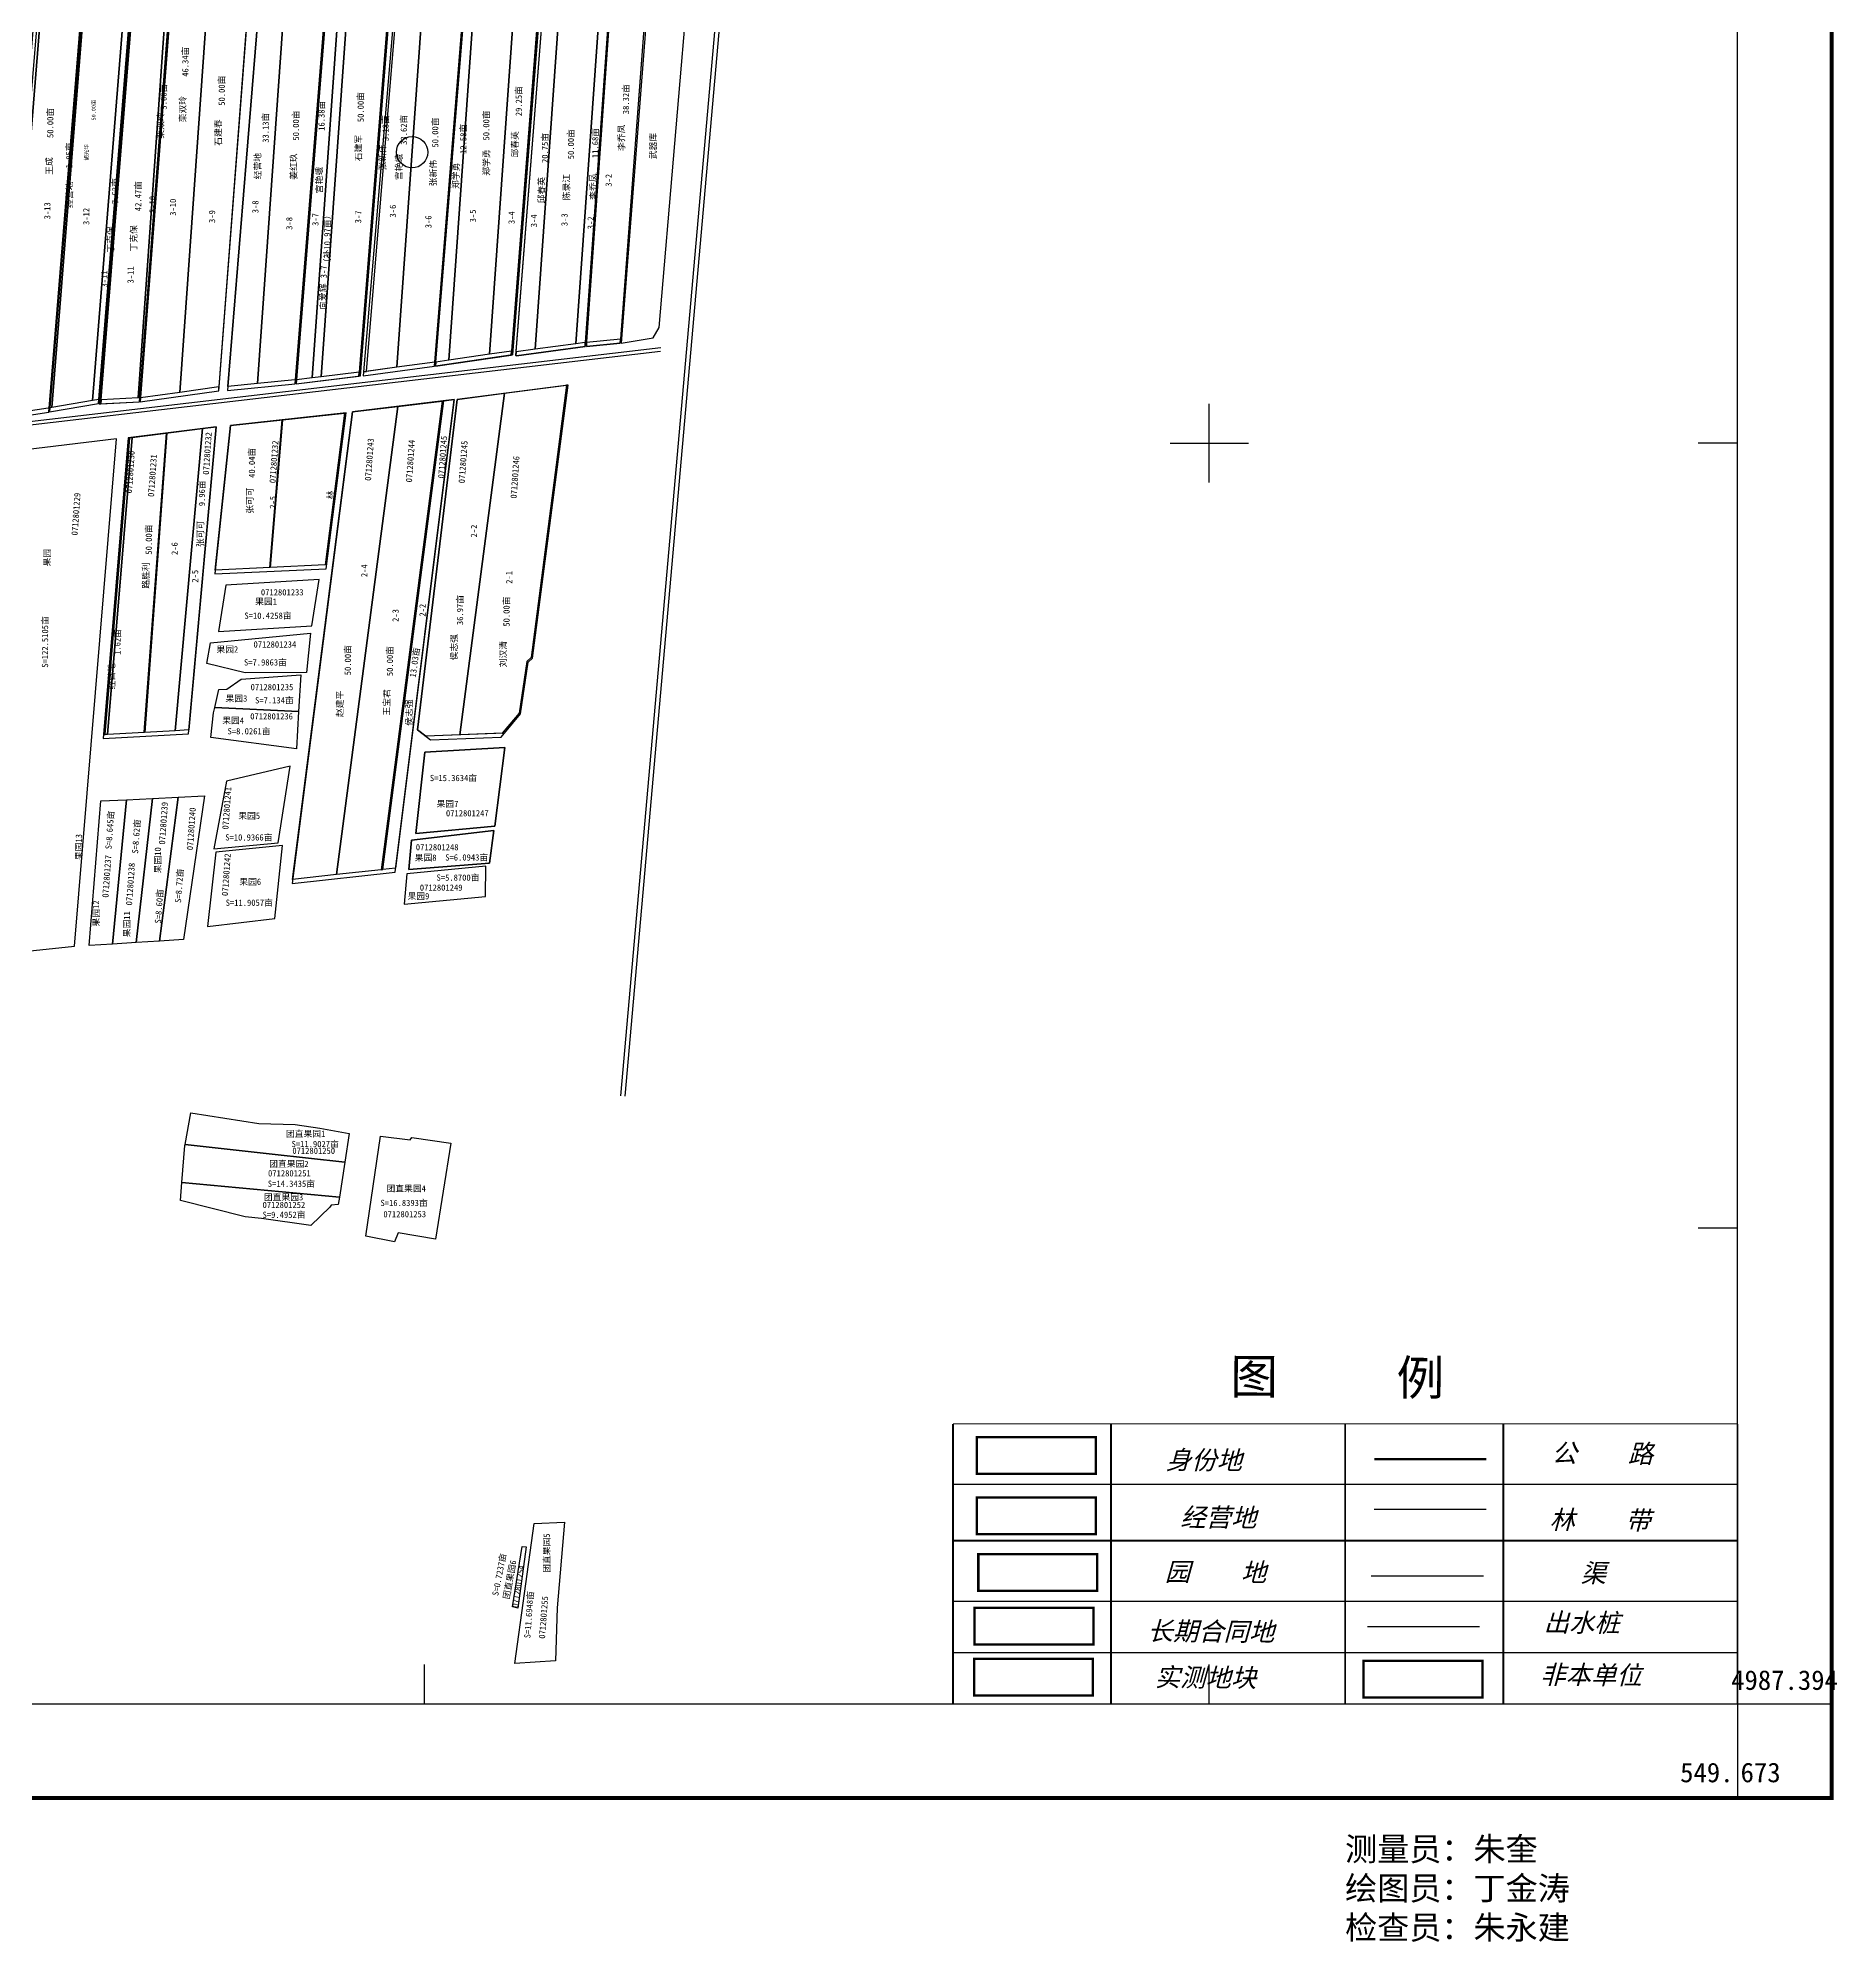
# Model space of a CAD drawing. Extents: x 544465 to 549788, y 4987093 to 4992711.
# Drawn here: x 547496 to 549788, y 4987093 to 4989518 of the extents above; entities that cross this region are included whole.
import ezdxf
from ezdxf.enums import TextEntityAlignment as Align

# ---------------------------------------------------------------- set-up
doc = ezdxf.new("R2010")
doc.units = 0
doc.header["$LTSCALE"] = 10
for name, color, linetype in [('2019年企业分流', 7, 'CONTINUOUS'), ('2020.3.23', 7, 'CONTINUOUS'), ('TK', 7, 'CONTINUOUS'), ('ZDH', 1, 'CONTINUOUS'), ('出水桩地块', 2, 'CONTINUOUS'), ('园地', 2, 'CONTINUOUS'), ('图例', 7, 'CONTINUOUS'), ('地号', 7, 'CONTINUOUS'), ('地物扣减', 7, 'CONTINUOUS'), ('地籍号', 2, 'CONTINUOUS'), ('权利人', 1, 'CONTINUOUS'), ('测地框', 7, 'CONTINUOUS'), ('测地框面积', 7, 'CONTINUOUS'), ('经营地地块', 7, 'CONTINUOUS'), ('经营地面积', 7, 'CONTINUOUS'), ('职工姓名', 7, 'CONTINUOUS'), ('路、林、渠', 7, 'CONTINUOUS'), ('身份地地块', 7, 'CONTINUOUS'), ('身份地面积', 7, 'CONTINUOUS'), ('面积', 7, 'CONTINUOUS')]:
    doc.layers.add(name, color=color, linetype=linetype)
doc.styles.add('STYLE1', font='simhei.ttf', dxfattribs={"width": 0.8, "oblique": 15, "height": 2.5})
doc.styles.add('宋体', font='')
doc.styles.get('宋体').set_extended_font_data('SimSun')

# ---------------------------------------------------------------- blocks, each defined once
blk = doc.blocks.new('图例')
at = {"layer": '图例', "color": 7}
for p, q in [((542594.4, 4984436.4), (543594.1, 4984436.4)), ((542594.4, 4984365.1), (543594.1, 4984365.1)), ((542594.4, 4984287.3), (543594.1, 4984287.3)), ((542594.4, 4984222), (543594.1, 4984222)), ((542594.4, 4984156.7), (543594.1, 4984156.7))]:
    blk.add_line(p, q, dxfattribs=at)
at = {"layer": '图例', "color": 3, "linetype": 'Continuous'}
blk.add_line((543131.2, 4984404.5), (543274.1, 4984404.5), dxfattribs=at)
at = {"layer": '图例', "color": 7}
for points, const_width in [([(542594.4, 4984513.3), (542594.4, 4984156.7)], 2.37), ([(542594.4, 4984513.3), (543594.1, 4984513.3)], 1.48), ([(542795.9, 4984513.3), (542795.9, 4984156.7)], 2.37), ([(543094.2, 4984513.3), (543094.2, 4984156.7)], 2.37), ([(543295.7, 4984513.3), (543295.7, 4984156.7)], 2.37), ([(543594.1, 4984513.3), (543594.1, 4984156.7)], 2.37), ([(542594.4, 4984364.1), (543594.1, 4984364.1)], 1.48)]:
    blk.add_lwpolyline(points, dxfattribs=dict(at, const_width=const_width))
at = {"layer": '图例', "color": 1, "linetype": 'Continuous', "const_width": 3, "flags": 128}
blk.add_lwpolyline([(542625, 4984496.3), (542776.5, 4984496.3), (542776.5, 4984449.5), (542625, 4984449.5)], close=True, dxfattribs=at)
at = {"layer": '图例', "color": 5, "linetype": 'Continuous', "const_width": 3, "flags": 128}
blk.add_lwpolyline([(543131.2, 4984468.4), (543274.1, 4984468.4)], dxfattribs=at)
blk.add_lwpolyline([(542625, 4984419.4), (542776.5, 4984419.4), (542776.5, 4984372.6), (542625, 4984372.6)], close=True, dxfattribs=at)
at = {"layer": '图例', "color": 2, "linetype": 'Continuous', "const_width": 3, "flags": 128}
blk.add_lwpolyline([(542626.8, 4984347.3), (542778.3, 4984347.3), (542778.3, 4984300.5), (542626.8, 4984300.5)], close=True, dxfattribs=at)
at = {"layer": '图例', "color": 4, "linetype": 'Continuous', "flags": 128}
blk.add_lwpolyline([(543127.5, 4984319.9), (543270.3, 4984319.9)], dxfattribs=at)
at = {"layer": '图例', "color": 6, "linetype": 'Continuous', "const_width": 3, "flags": 128}
blk.add_lwpolyline([(542622.1, 4984279.1), (542773.6, 4984279.1), (542773.6, 4984232.3), (542622.1, 4984232.3)], close=True, dxfattribs=at)
at = {"layer": '图例', "color": 2, "linetype": 'Continuous', "flags": 128}
blk.add_lwpolyline([(543122.5, 4984255.2), (543265.3, 4984255.2)], dxfattribs=at)
at = {"layer": '图例', "color": 7, "linetype": 'Continuous', "const_width": 3, "flags": 128}
blk.add_lwpolyline([(542621.3, 4984214), (542772.9, 4984214), (542772.9, 4984167.1), (542621.3, 4984167.1)], close=True, dxfattribs=at)
at = {"layer": '图例', "color": 4, "linetype": 'Continuous', "const_width": 3, "flags": 128}
blk.add_lwpolyline([(543117.6, 4984211.4), (543269.2, 4984211.4), (543269.2, 4984164.6), (543117.6, 4984164.6)], close=True, dxfattribs=at)
at = {"layer": '图例', "color": 7, "style": 'STYLE1'}
blk.add_text('图     例', height=44.45, rotation=359.5492, dxfattribs=at).set_placement((542947.8, 4984551.8))
at = {"layer": '图例', "color": 7, "style": 'STYLE1', "oblique": 15}
for s, p in [(' 公\u3000\u3000路', (543341.2, 4984464.6)), ('实测地块', (542851.6, 4984179))]:
    blk.add_text(s, height=23.71, rotation=359.5492, dxfattribs=at).set_placement(p)
at = {"layer": '图例', "color": 1, "style": 'STYLE1', "oblique": 15}
blk.add_text('身份地', height=23.71, rotation=359.5492, dxfattribs=at).set_placement((542865.8, 4984455.8))
at = {"layer": '图例', "color": 5, "style": 'STYLE1', "oblique": 15}
blk.add_text('经营地', height=23.71, rotation=359.5492, dxfattribs=at).set_placement((542884.1, 4984382.7))
at = {"layer": '图例', "color": 3, "style": 'STYLE1', "oblique": 15}
blk.add_text('  林    带', height=23.71, rotation=359.5492, dxfattribs=at).set_placement((543322.3, 4984379.7))
at = {"layer": '图例', "color": 2, "style": 'STYLE1', "oblique": 15}
for s, p in [('园    地', (542864.5, 4984313.2)), ('出水桩', (543347.2, 4984248.6))]:
    blk.add_text(s, height=23.71, rotation=359.5492, dxfattribs=at).set_placement(p)
at = {"layer": '图例', "color": 4, "style": 'STYLE1', "oblique": 15}
for s, p in [('   渠', (543346, 4984311.9)), ('非本单位', (543342.8, 4984182.2))]:
    blk.add_text(s, height=23.71, rotation=359.5492, dxfattribs=at).set_placement(p)
at = {"layer": '图例', "color": 6, "style": 'STYLE1', "oblique": 15}
blk.add_text('长期合同地', height=23.71, rotation=359.5492, dxfattribs=at).set_placement((542842.3, 4984237.8))

msp = doc.modelspace()

# ---------------------------------------------------------------- linework, layer by layer
at = {"layer": '2019年企业分流', "color": 3, "linetype": 'Continuous'}
msp.add_lwpolyline([(547565, 4989696.2), (547616.9, 4989701.7), (547565.2, 4989056.3), (547513, 4989047.4)], close=True, dxfattribs=at)
at = {"layer": '2020.3.23', "color": 6, "linetype": 'Continuous'}
msp.add_lwpolyline([(547790.6, 4989724.1), (547821.2, 4989728.4), (547775.2, 4989078), (547737.3, 4989074.2)], close=True, dxfattribs=at)
at = {"layer": 'TK', "linetype": 'Continuous'}
for p, q in [((548988.1, 4988952), (548988.1, 4989052)), ((548938.1, 4989002), (549038.1, 4989002)), ((549661.1, 4989002), (549611.1, 4989002)), ((549661.1, 4988002), (549611.1, 4988002)), ((547988.1, 4987396), (547988.1, 4987446)), ((548988.1, 4987396), (548988.1, 4987446)), ((549661.1, 4987396), (549781.1, 4987396)), ((549661.1, 4987396), (549661.1, 4987276))]:
    msp.add_line(p, q, dxfattribs=at)
at = {"layer": 'TK', "linetype": 'Continuous', "const_width": 5, "flags": 128}
msp.add_lwpolyline([(544541.1, 4987276), (549781.1, 4987276), (549781.1, 4992516), (544541.1, 4992516)], close=True, dxfattribs=at)
at = {"layer": 'TK', "linetype": 'Continuous', "flags": 128}
msp.add_lwpolyline([(544661.1, 4987396), (549661.1, 4987396), (549661.1, 4992396), (544661.1, 4992396)], close=True, dxfattribs=at)
at = {"layer": '出水桩地块', "color": 7, "linetype": 'Continuous', "flags": 128}
for points in [[(547959.1, 4989746.3), (547957.1, 4989746), (547904.5, 4989087.6), (547906.5, 4989087.9)], [(548110.4, 4988657.2), (548120.2, 4988723), (548125.7, 4988728.1), (548171.2, 4989076.2), (548169.1, 4989075.9), (548123.9, 4988729.1), (548118.3, 4988724), (548108.5, 4988658.1), (548087.2, 4988632.5), (548089.9, 4988632.6)], [(547612.6, 4989008.9), (547610.6, 4989008.7), (547579.2, 4988630.9), (547581.2, 4988631)]]:
    msp.add_lwpolyline(points, close=True, dxfattribs=at)
at = {"layer": '园地', "color": 2, "linetype": 'Continuous', "flags": 128}
for points in [[(547595.8, 4989007.6), (547465.8, 4988992.1), (547416.8, 4988348), (547542.2, 4988361.1)], [(548090.4, 4988614.5), (547988.5, 4988608.6), (547977.1, 4988504.8), (548077.7, 4988514.1)], [(548076.5, 4988508.6), (547971.6, 4988496.4), (547967.9, 4988458.8), (548070.9, 4988467.1)], [(548066.1, 4988463), (547965.4, 4988453.3), (547962, 4988414.9), (548065.9, 4988424.6)]]:
    msp.add_lwpolyline(points, close=True, dxfattribs=at)
at = {"layer": '地物扣减', "color": 7, "linetype": 'Continuous', "flags": 128}
for points in [[(548151.6, 4989767.9), (548149.6, 4989767.7), (548098.4, 4989114.3), (548100.4, 4989114.6)], [(547628, 4989703), (547626, 4989702.6), (547573.5, 4989052.2), (547575.5, 4989052.4)], [(547509.2, 4989041.8), (547509.6, 4989046.8), (547508.6, 4989046.7), (547458, 4989038.9), (547453.5, 4989038.2), (547507.1, 4989688.7), (547502, 4989688), (547448, 4989032.3)], [(548098.4, 4989114.3), (548098.8, 4989119.4), (548070.9, 4989115.3), (548019.1, 4989107.7), (548002.6, 4989105.2), (548002.1, 4989100.1)], [(548192.7, 4989125.3), (548193, 4989130.3), (548192.5, 4989130.3), (548180.9, 4989128.7), (548129, 4989121.7), (548105, 4989118.5), (548104.6, 4989113.6), (548105.4, 4989113.5)], [(548238, 4989134.7), (548194.6, 4989130.2), (548194.3, 4989125.1), (548237.6, 4989129.6)], [(548000.8, 4989100.3), (548001.2, 4989105.4), (547952.9, 4989098.8), (547910.4, 4989093), (547909.9, 4989087.9)], [(547725.8, 4989068.6), (547726.2, 4989073.7), (547676.2, 4989066.7), (547626.2, 4989059.7), (547625.8, 4989054.6)], [(547823.2, 4989077.7), (547823.6, 4989082.7), (547822.9, 4989082.6), (547775.2, 4989078), (547737.3, 4989074.2), (547736.9, 4989069.2)], [(547904.5, 4989087.6), (547904.9, 4989092.7), (547856.3, 4989086.7), (547845, 4989085.3), (547825, 4989082.8), (547824.6, 4989077.7)], [(547572.7, 4989052.5), (547573.1, 4989057.6), (547573, 4989057.6), (547565.2, 4989056.3), (547513, 4989047.4), (547510.7, 4989047), (547510.3, 4989041.9)], [(547625.2, 4989059.9), (547623, 4989059.8), (547575.9, 4989057.4), (547575.5, 4989052.4), (547624.8, 4989054.9)], [(548012.7, 4989056), (548010.7, 4989055.8), (547932.7, 4988458.7), (547934.8, 4988458.9)], [(547862.7, 4988842.1), (547888.4, 4989040.6), (547886.3, 4989040.4), (547861.3, 4988847), (547721.3, 4988840.5), (547720.8, 4988835.5)], [(547687.3, 4988631.6), (547687.7, 4988636.7), (547670.4, 4988635.7), (547584.1, 4988631.1), (547581.2, 4988631), (547579.2, 4988630.9), (547578.8, 4988625.8)], [(548085.6, 4988627.5), (548089.9, 4988632.6), (547989.6, 4988629), (547995.8, 4988624.2)]]:
    msp.add_lwpolyline(points, close=True, dxfattribs=at)
for points in [[(547806.1, 4989031.7), (547790.6, 4988843.8)], [(547807.1, 4989031.6), (547791.6, 4988843.7)], [(547658.7, 4989014.9), (547630.6, 4988633.7)], [(547659.7, 4989014.8), (547631.6, 4988633.6)]]:
    msp.add_lwpolyline(points, dxfattribs=at)
at = {"layer": '地物扣减', "color": 7, "linetype": 'Continuous'}
msp.add_circle((547972.3, 4989372.8), 20, dxfattribs=at)
at = {"layer": '测地框', "linetype": 'Continuous', "flags": 128}
for points, elevation in [([(548155.7, 4989766.9), (548238.9, 4989779.6), (548192.7, 4989125.3), (548105.4, 4989113.5), (548104.6, 4989113.6)], 281.7), ([(548237.6, 4989129.6), (548194.3, 4989125.1), (548240.6, 4989779.5), (548263.1, 4989780.3), (548253.8, 4989657), (548275.1, 4989632)], 282.2), ([(548053.9, 4989757.8), (547966, 4989748.4), (547909.9, 4989087.9), (548000.8, 4989100.3)], 281.7), ([(548055.7, 4989757.8), (548151.6, 4989767.9), (548100.4, 4989114.6), (548002.1, 4989100.1)], 281.7), ([(547876, 4989736), (547790.6, 4989724.1), (547736.9, 4989069.2), (547823.2, 4989077.7)], 281.8), ([(547959.1, 4989746.3), (547877.4, 4989735.5), (547824.6, 4989077.7), (547906.5, 4989087.9)], 281.7), ([(547624.8, 4989702.6), (547563.4, 4989696), (547510.3, 4989041.9), (547572.7, 4989052.5)], 281.8), ([(547674.4, 4989712.3), (547626, 4989702.6), (547573.5, 4989052.2), (547624.8, 4989054.9)], 281.9), ([(547775.7, 4989722.1), (547676.5, 4989712.6), (547625.8, 4989054.6), (547725.8, 4989068.6)], 281.7), ([(547562.3, 4989696), (547502, 4989688), (547448, 4989032.3), (547509.2, 4989041.8)], 281.6), ([(548327.1, 4989618.9), (548277.5, 4989627.7), (548238.5, 4989129.4), (548279.3, 4989136.1), (548287.3, 4989149.5)], 281.9), ([(548171.2, 4989076.2), (548029.7, 4989057.7), (547979.2, 4988637), (547995.8, 4988624.2), (548085.6, 4988627.5), (548110.4, 4988657.2), (548120.2, 4988723), (548125.7, 4988728.1)], 282.5), ([(548025.7, 4989057.6), (547896.5, 4989042.2), (547819.3, 4988441.2), (547950.6, 4988455.6)], 282.3), ([(547722.7, 4989022.9), (547610.6, 4989008.7), (547578.8, 4988625.8), (547687.3, 4988631.6)], 282.2), ([(547888.4, 4989040.6), (547740.7, 4989024.4), (547720.8, 4988835.5), (547862.7, 4988842.1)], 282.4)]:
    msp.add_lwpolyline(points, close=True, dxfattribs=dict(at, elevation=elevation))
at = {"layer": '测地框', "color": 7, "linetype": 'Continuous', "flags": 128}
for points, elevation in [([(547595.8, 4989007.6), (547465.8, 4988992.1), (547416.8, 4988348), (547542.2, 4988361.1)], 282), ([(547988.5, 4988608.6), (548090.4, 4988614.5), (548077.7, 4988514.1), (547977.1, 4988504.8)], 282.4), ([(547971.6, 4988496.4), (548076.5, 4988508.6), (548070.9, 4988467.1), (547967.9, 4988458.8)], 282.3), ([(547965.4, 4988453.3), (547962, 4988414.9), (548065.9, 4988424.6), (548066.1, 4988463)], 282.5)]:
    msp.add_lwpolyline(points, close=True, dxfattribs=dict(at, elevation=elevation))
at = {"layer": '测地框', "color": 0, "linetype": 'Continuous', "flags": 128}
for points in [[(547725.5, 4988762.1), (547844.3, 4988769.3), (547853.7, 4988828.4), (547734.9, 4988821.2)], [(547725.8, 4988688.3), (547736.3, 4988688.8), (547754.4, 4988701.3), (547830.4, 4988707), (547827.7, 4988660.2), (547720.8, 4988665.4)], [(547720.8, 4988665.4), (547827.7, 4988660.2), (547825, 4988612.7), (547716, 4988627.3), (547719.4, 4988658.6)]]:
    msp.add_lwpolyline(points, close=True, dxfattribs=at)
for points, elevation in [([(547715.3, 4988747.7), (547842.8, 4988760), (547837.5, 4988710), (547759.7, 4988709.6), (547710.7, 4988721.3)], 282.4), ([(547735.6, 4988571.3), (547719.6, 4988485.1), (547801.7, 4988492.9), (547816.7, 4988590.7)], 282.1), ([(547575.5, 4988546.2), (547608.4, 4988547.8), (547590.6, 4988363.9), (547560.6, 4988361.9)], 282.4), ([(547608.4, 4988547.8), (547641.4, 4988549.5), (547620.5, 4988365.8), (547590.6, 4988363.9)], 282.4), ([(547641.4, 4988549.5), (547674.3, 4988551.1), (547650.5, 4988367.7), (547620.5, 4988365.8)], 282.4), ([(547674.3, 4988551.1), (547707.7, 4988552.8), (547681.1, 4988369.7), (547650.5, 4988367.7)], 282.4), ([(547711.4, 4988386.5), (547797.2, 4988396.3), (547807.1, 4988489.6), (547722, 4988481.2)], 282.8), ([(547690.3, 4988149.1), (547777.1, 4988135.1), (547823.2, 4988134), (547854.7, 4988129.4), (547892.2, 4988122.7), (547886.6, 4988086.2), (547794, 4988096.4), (547683, 4988108.7)], 282.3), ([(547683, 4988108.7), (547794, 4988096.4), (547886.6, 4988086.2), (547879.6, 4988041.4), (547678.8, 4988060.1), (547682.5, 4988107.4)], 282.3), ([(547913.4, 4987991.6), (547932.2, 4988119), (547969.9, 4988114.5), (547971.8, 4988117.4), (548021.5, 4988110.1), (548002.2, 4987987.8), (547954.4, 4987996.2), (547949.7, 4987984.6)], 282.6), ([(547678.8, 4988060.1), (547879.6, 4988041.4), (547878.2, 4988032), (547869.1, 4988031.3), (547867.6, 4988028.6), (547843.2, 4988005.5), (547780.3, 4988014.1), (547759.5, 4988016.4), (547677, 4988037.3)], 282.3), ([(548128, 4987625.6), (548166.5, 4987627.3), (548157.3, 4987518.3), (548155.1, 4987450.6), (548103.1, 4987447.4)], 282.7), ([(548112.5, 4987596.3), (548117.6, 4987595.8), (548107.2, 4987517.9), (548100.2, 4987519.6)], 282.7)]:
    msp.add_lwpolyline(points, close=True, dxfattribs=dict(at, elevation=elevation))
at = {"layer": '经营地地块', "color": 5, "linetype": 'Continuous', "flags": 128}
msp.add_lwpolyline([(547910.4, 4989093), (547914.2, 4989093.5), (547968.7, 4989748.7), (547966, 4989748.4)], close=True, dxfattribs=at)
at = {"layer": '经营地地块', "color": 5, "linetype": 'Continuous'}
for points in [[(547507.1, 4989688.7), (547510.1, 4989689.1), (547458, 4989038.9), (547453.5, 4989038.2)], [(547563.4, 4989696), (547565, 4989696.2), (547513, 4989047.4), (547510.7, 4989047)], [(547612.6, 4989008.9), (547615.5, 4989009.3), (547584.1, 4988631.1), (547581.2, 4988631)]]:
    msp.add_lwpolyline(points, close=True, dxfattribs=at)
at = {"layer": '经营地面积', "color": 5, "linetype": 'Continuous'}
msp.add_lwpolyline([(548055.7, 4989757.8), (548065.1, 4989758.8), (548019.1, 4989107.7), (548002.6, 4989105.2)], close=True, dxfattribs=at)
at = {"layer": '路、林、渠', "color": 5, "linetype": 'Continuous', "elevation": 281.8, "flags": 128}
for points in [[(548611.3, 4992396), (548237.7, 4988170.6)], [(548616.7, 4992396), (548243.2, 4988170.3)]]:
    msp.add_lwpolyline(points, dxfattribs=at)
at = {"layer": '路、林、渠', "color": 4, "linetype": 'Continuous', "flags": 128}
for points, elevation in [([(547147.3, 4988985.8), (548288.9, 4989119.3)], 282.4), ([(547147.5, 4988990.4), (548289.1, 4989124)], 282.6)]:
    msp.add_lwpolyline(points, dxfattribs=dict(at, elevation=elevation))
at = {"layer": '身份地地块', "color": 1, "linetype": 'Continuous'}
for points in [[(548174.8, 4989769.8), (548226.8, 4989777.7), (548180.9, 4989128.7), (548129, 4989121.7)], [(548226.8, 4989777.7), (548238.9, 4989779.6), (548193, 4989130.3), (548192.5, 4989130.3), (548180.9, 4989128.7)], [(548240.6, 4989779.5), (548263.1, 4989780.3), (548253.8, 4989657), (548275.1, 4989632), (548238, 4989134.7), (548194.6, 4989130.2)], [(547999.1, 4989752), (548053.9, 4989757.8), (548001.2, 4989105.4), (547952.9, 4989098.8)], [(548065.1, 4989758.8), (548116.8, 4989764.2), (548070.9, 4989115.3), (548019.1, 4989107.7)], [(548116.8, 4989764.2), (548149.6, 4989767.7), (548098.8, 4989119.4), (548070.9, 4989115.3)], [(548155.7, 4989766.9), (548174.8, 4989769.8), (548129, 4989121.7), (548105, 4989118.5)], [(547821.2, 4989728.4), (547876, 4989736), (547823.6, 4989082.7), (547822.9, 4989082.6), (547775.2, 4989078)], [(547877.4, 4989735.5), (547891.2, 4989737.4), (547845, 4989085.3), (547825, 4989082.8)], [(547891.2, 4989737.4), (547902.5, 4989738.8), (547856.3, 4989086.7), (547845, 4989085.3)], [(547902.5, 4989738.8), (547957.1, 4989746), (547904.9, 4989092.7), (547856.3, 4989086.7)], [(547616.9, 4989701.7), (547624.8, 4989702.6), (547573.1, 4989057.6), (547573, 4989057.6), (547565.2, 4989056.3)], [(547628, 4989703), (547669, 4989711.3), (547623, 4989059.8), (547575.9, 4989057.4)], [(547669, 4989711.3), (547674.4, 4989712.3), (547625.2, 4989059.9), (547623, 4989059.8)], [(547676.5, 4989712.6), (547722.2, 4989717), (547676.2, 4989066.7), (547626.2, 4989059.7), (547626.2, 4989059.7)], [(547722.2, 4989717), (547775.7, 4989722.1), (547726.2, 4989073.7), (547676.2, 4989066.7)], [(547510.1, 4989689.1), (547562.3, 4989696), (547509.6, 4989046.8), (547508.6, 4989046.7), (547458, 4989038.9)], [(548090.1, 4989065.6), (548169.1, 4989075.9), (548123.9, 4988729.1), (548118.3, 4988724), (548108.5, 4988658.1), (548087.2, 4988632.5), (548033.3, 4988630.6)], [(547896.5, 4989042.2), (547953.9, 4989049), (547876.1, 4988452.5), (547820, 4988446.3)], [(547953.9, 4989049), (548010.7, 4989055.8), (547932.7, 4988458.7), (547876.1, 4988452.5)], [(548012.7, 4989056), (548025.7, 4989057.6), (547951.3, 4988460.7), (547934.8, 4988458.9)], [(548029.7, 4989057.7), (548090.1, 4989065.6), (548033.3, 4988630.6), (547989.6, 4988629), (547979.2, 4988637)], [(547705.3, 4989020.7), (547722.7, 4989022.9), (547687.7, 4988636.7), (547670.4, 4988635.7)], [(547740.7, 4989024.4), (547886.3, 4989040.4), (547861.3, 4988847), (547721.3, 4988840.5)], [(547615.5, 4989009.3), (547705.3, 4989020.7), (547670.4, 4988635.7), (547584.1, 4988631.1)]]:
    msp.add_lwpolyline(points, close=True, dxfattribs=at)
at = {"layer": '身份地地块', "color": 1, "linetype": 'Continuous', "flags": 128}
for points in [[(547914.2, 4989093.5), (547968.7, 4989748.7), (547999.1, 4989752), (547952.9, 4989098.8)], [(547952.9, 4989098.8), (547999.1, 4989752), (548053.9, 4989757.8), (548001.2, 4989105.4)]]:
    msp.add_lwpolyline(points, close=True, dxfattribs=at)

# ---------------------------------------------------------------- block references
at = {"layer": '经营地地块', "color": 3, "linetype": 'Continuous'}
msp.add_blockref('图例', (6067, 3239.3), dxfattribs=at)

# ---------------------------------------------------------------- texts
at = {"layer": '2020.3.23', "color": 6, "linetype": 'Continuous', "style": '宋体'}
msp.add_text('33.13亩', height=8, rotation=90, dxfattribs=at).set_placement((547789.6, 4989384.8))
msp.add_text('经营地', height=8, rotation=90, dxfattribs=at).set_placement((547775.2, 4989355.1), align=Align.MIDDLE)
at = {"layer": 'TK', "linetype": 'Continuous', "style": '宋体'}
msp.add_text('4987.394', height=25, dxfattribs=at).set_placement((549721.1, 4987426), align=Align.MIDDLE)
msp.add_text('549.', height=25, dxfattribs=at).set_placement((549656.1, 4987308.5), align=Align.MIDDLE_RIGHT)
for s, height, p in [('673', 25, (549665.1, 4987308.5)), ('测量员：朱奎', 30, (549161.1, 4987211)), ('绘图员：丁金涛', 30, (549161.1, 4987161)), ('检查员：朱永建', 30, (549161.1, 4987111))]:
    msp.add_text(s, height=height, dxfattribs=at).set_placement(p, align=Align.MIDDLE_LEFT)
at = {"layer": 'ZDH', "color": 1, "linetype": 'Continuous', "style": '宋体'}
msp.add_text('果园2', height=8, dxfattribs=at).set_placement((547722.9, 4988735.4, 282.1))
at = {"layer": '地号', "linetype": 'Continuous', "style": '宋体'}
for s, p in [('武器库', (548283.4, 4989363.9, 282.4)), ('3-2', (548226.6, 4989328.8, 282.4)), ('3-10', (547645.4, 4989295.4, 282.4)), ('3-13', (547511.4, 4989287.3, 282.4)), ('3-12', (547561, 4989280.1, 282.4)), ('3-10', (547671.5, 4989291.8, 282.4)), ('3-9', (547721.3, 4989282.6, 282.4)), ('3-8', (547776.5, 4989295, 282.4)), ('3-8', (547819.7, 4989273.9, 282.4)), ('3-7', (547853, 4989278.9, 282.4)), ('3-7', (547907.5, 4989282.2, 282.4)), ('3-6', (547951.7, 4989289.6, 282.4)), ('3-6', (547997, 4989275.9, 282.4)), ('3-5', (548053.7, 4989283.4, 282.4)), ('3-4', (548102.9, 4989281.2, 282.4)), ('3-4', (548131.4, 4989277.2, 282.4)), ('3-3', (548170.4, 4989278.6, 282.4)), ('3-2', (548203.7, 4989274.6, 282.4)), ('3-11', (547584.1, 4989200.4, 282.4)), ('3-11', (547617.4, 4989205.6, 282.4)), ('3-7', (547863.6, 4989212.2, 282.4))]:
    msp.add_text(s, height=8, rotation=90, dxfattribs=at).set_placement(p)
at = {"layer": '地号', "color": 7, "linetype": 'Continuous', "style": '宋体'}
for s, rotation, p in [('2-5', 90, (547798.8, 4988918.5, 282.4)), ('2-2', 90, (548055, 4988882, 282.4)), ('果园', 90, (547511.1, 4988845.1, 282.4)), ('2-6', 90, (547673.6, 4988859.6, 282.4)), ('2-5', 90, (547699.7, 4988824.4, 282.4)), ('2-4', 90, (547915.3, 4988831.4, 282.4)), ('2-1', 90, (548099.9, 4988822.9, 282.4)), ('2-3', 90, (547955.1, 4988774.4, 282.4)), ('2-2', 90, (547989.5, 4988781.1, 282.4)), ('果园13', 90, (547551.5, 4988470.9, 564.8)), ('果园10', 90, (547652.2, 4988454, 564.8)), ('果园12', 90, (547573.5, 4988386.2, 564.8)), ('果园11', 90, (547612.9, 4988372.5, 564.8)), ('团直果园5', 90, (548147.8, 4987562.8, 282.4)), ('团直果园6', 79.4391, (548096, 4987528.7, 282.4))]:
    msp.add_text(s, height=8, rotation=rotation, dxfattribs=at).set_placement(p)
for s, p in [('果园1', (547772.2, 4988796.3, 282.1)), ('果园3', (547734.5, 4988672.8, 282.4)), ('果园4', (547730.4, 4988644.8, 282.4)), ('果园7', (548003.5, 4988538.6, 282.4)), ('果园5', (547750.8, 4988523.4, 282.4)), ('果园8', (547975.6, 4988470, 565)), ('果园6', (547752.1, 4988439.3, 282.4)), ('果园9', (547966.4, 4988421, 282.4)), ('团直果园1', (547811.5, 4988118.3, 282.4)), ('团直果园2', (547790.1, 4988079.8, 282.4)), ('团直果园4', (547939.6, 4988048.5, 282.4)), ('团直果园3', (547783.3, 4988037.4, 282.4))]:
    msp.add_text(s, height=8, dxfattribs=at).set_placement(p)
at = {"layer": '地籍号', "color": 7, "linetype": 'Continuous', "style": '宋体'}
for s, rotation, p in [('0712801232', 86, (547713.3, 4988961.6, 842.9)), ('0712801232', 86, (547798.3, 4988950.9, 842.9)), ('0712801243', 86, (547919.9, 4988953.9, 842.9)), ('0712801244', 86, (547972.1, 4988951.9, 842.9)), ('0712801245', 86, (548013.2, 4988956.9, 842.9)), ('0712801245', 86, (548039.3, 4988950.7, 842.9)), ('0712801230', 86, (547615.2, 4988937.9, 842.9)), ('0712801231', 86, (547643.4, 4988933.4, 842.9)), ('0712801246', 86, (548105.4, 4988931.2, 842.9)), ('0712801229', 86, (547546, 4988884.3, 842.9)), ('0712801241', 86, (547738.2, 4988509.6, 842.9)), ('0712801239', 86, (547657.4, 4988490.4, 842.9)), ('0712801240', 86, (547692.9, 4988483.3, 842.9)), ('0712801237', 86, (547585.3, 4988422.8, 842.9)), ('0712801238', 86, (547615.4, 4988412.9, 842.9)), ('0712801242', 86, (547737.5, 4988424.9, 842.9)), ('0712801254', 81.1201, (548107.2, 4987517.9, 282.7)), ('0712801255', 85.6888, (548141.6, 4987478.6, 1125.4))]:
    msp.add_text(s, height=8, rotation=rotation, dxfattribs=at).set_placement(p)
for s, p in [('0712801233', (547779.6, 4988808.1, 842.9)), ('0712801234', (547770.2, 4988741.7, 842.9)), ('0712801235', (547766.5, 4988687.3, 842.9)), ('0712801236', (547766, 4988650.1, 842.9)), ('0712801247', (548015.4, 4988526.6, 842.9)), ('0712801248', (547977, 4988483.3, 842.9)), ('0712801249', (547982.1, 4988431.9, 1125.4)), ('0712801250', (547819.7, 4988096.6, 1125.4)), ('0712801251', (547788.7, 4988067.9, 1125.4)), ('0712801252', (547781.7, 4988027.6, 1125.4)), ('0712801253', (547935.7, 4988015.8, 1125.4))]:
    msp.add_text(s, height=8, dxfattribs=at).set_placement(p)
at = {"layer": '权利人', "color": 1, "linetype": 'Continuous', "style": '宋体'}
for s, p in [('栾双玲', (547679.7, 4989427.6)), ('栾双玲', (547651.5, 4989406.9)), ('石建春', (547725.1, 4989397.7)), ('石建军', (547903.6, 4989378.1)), ('邱春英', (548103.1, 4989382.8)), ('李乔凤', (548238.8, 4989391.1)), ('王成', (547509.6, 4989355.2)), ('姜红玖', (547821, 4989354.6)), ('宫艳蛾', (547955.1, 4989353.9)), ('张新伟', (547998.9, 4989346.2)), ('郑学勇', (548066.7, 4989359.6)), ('宫艳蛾', (547853.6, 4989337.2)), ('邱春英', (548136.8, 4989324.4)), ('陈录江', (548168.6, 4989328.3)), ('李乔凤', (548202.9, 4989328.9)), ('丁克保', (547587.9, 4989261.7)), ('丁克保', (547617.3, 4989263)), ('向爱辉', (547858.5, 4989188.8)), ('张可可', (547765.3, 4988928.9)), ('张可可', (547702.4, 4988886.5)), ('路胜利', (547632.7, 4988833.5)), (' 侯志强', (548025.4, 4988739.4)), ('刘汉清', (548088.1, 4988733.4)), ('赵建平', (547880, 4988669.9)), ('王宝君', (547939.6, 4988671.8)), ('侯志强', (547968.3, 4988658.8))]:
    msp.add_text(s, height=8, rotation=90, dxfattribs=at).set_placement(p, align=Align.MIDDLE)
at = {"layer": '权利人', "color": 5, "linetype": 'Continuous', "style": '宋体'}
for s, p in [('张新伟', (547934.3, 4989366.1)), ('郑学勇', (548027.6, 4989342.8))]:
    msp.add_text(s, height=8, rotation=90, dxfattribs=at).set_placement(p, align=Align.MIDDLE)
at = {"layer": '测地框面积', "color": 1, "linetype": 'Continuous', "style": '宋体'}
for s, rotation, p in [('S=122.5105亩', 90, (547504.2, 4988748.8)), ('S=8.645亩', 86, (547586.7, 4988509.3, 282.4)), ('S=8.62亩', 86, (547620.4, 4988501.1, 282.4)), ('S=8.72亩', 86, (547675.1, 4988438.3, 282.4)), ('S=8.60亩', 86, (547649.5, 4988412.1, 282.4)), ('S=0.7237亩', 79, (548083, 4987560.7)), ('S=11.6948亩', 86, (548120.8, 4987509.5))]:
    msp.add_text(s, height=8, rotation=rotation, dxfattribs=at).set_placement(p, align=Align.MIDDLE)
for s, p in [('S=10.4258亩', (547788.7, 4988782.6)), ('S=7.9863亩', (547785.4, 4988723.1)), ('S=7.134亩', (547796.8, 4988674.8)), ('S=8.0261亩', (547764.5, 4988635.4)), ('S=15.3634亩', (548025, 4988575.8)), ('S=10.9366亩', (547764.3, 4988500.1)), ('S=6.0943亩', (548041.9, 4988474.6)), ('S=5.8700亩', (548030.8, 4988448.9)), ('S=11.9057亩', (547764.8, 4988416.9)), ('S=11.9027亩', (547848.8, 4988109.5)), ('S=14.3435亩', (547818.5, 4988058.9)), ('S=16.8393亩', (547962.1, 4988034.4)), ('S=9.4952亩', (547809.1, 4988019.3, 282.4))]:
    msp.add_text(s, height=8, dxfattribs=at).set_placement(p, align=Align.MIDDLE)
at = {"layer": '经营地面积', "color": 5, "linetype": 'Continuous', "style": '宋体'}
for s, p in [('3.18亩', (547942.4, 4989386.9)), ('12.58亩', (548041.5, 4989370.6)), ('1.85亩', (547539.2, 4989352.2)), ('1.62亩', (547600.7, 4988732.4, 282.2))]:
    msp.add_text(s, height=8, rotation=90, dxfattribs=at).set_placement(p)
for p in [(547535.5, 4989318.6), (547589.1, 4988705.1)]:
    msp.add_text('经营地', height=8, rotation=90, dxfattribs=at).set_placement(p, align=Align.MIDDLE)
at = {"layer": '职工姓名', "color": 3, "linetype": 'Continuous', "style": '宋体'}
msp.add_text('胡光华', height=5, rotation=90, dxfattribs=at).set_placement((547557.2, 4989372.5), align=Align.MIDDLE)
at = {"layer": '路、林、渠', "color": 1, "linetype": 'Continuous', "style": '宋体'}
msp.add_text('林', height=8, rotation=90, dxfattribs=at).set_placement((547871.9, 4988930.6, 282.4))
at = {"layer": '身份地面积', "color": 1, "linetype": 'Continuous', "style": '宋体'}
for s, rotation, p in [('46.34亩', 90, (547687.3, 4989468.9)), ('3.66亩', 90, (547659.6, 4989427.1)), ('50.00亩', 90, (547733.7, 4989432)), ('16.38亩', 90, (547860.8, 4989400.1)), ('50.00亩', 90, (547910.7, 4989411.1)), ('29.25亩', 90, (548112.1, 4989418.7)), ('38.32亩', 90, (548248.7, 4989421.2)), ('50.00亩', 90, (547515.2, 4989390.9)), ('50.00亩', 90, (547828.2, 4989387.6)), ('33.62亩', 90, (547965.7, 4989382.2)), ('50.00亩', 90, (548005.7, 4989378.7)), ('50.00亩', 90, (548070.7, 4989387.7)), ('20.75亩', 90, (548145.5, 4989359, 281.7)), ('50.00亩', 90, (548178.6, 4989363.8)), ('11.68亩', 90, (548209.6, 4989365.3, 281.7)), ('7.53亩', 90, (547598, 4989306.7)), ('42.47亩', 90, (547627.1, 4989297.7)), ('40.04亩', 90, (547772.1, 4988957.9)), ('9.96亩', 90, (547708.4, 4988921.8)), ('50.00亩', 90, (547640.7, 4988860.1)), ('36.97亩', 90, (548037.3, 4988770.3)), ('50.00亩', 90, (548096.5, 4988768.3)), ('50.00亩', 90, (547894.3, 4988706.4)), ('50.00亩', 90, (547947.9, 4988705.3)), ('13.03亩', 82.1896, (547976.9, 4988703.2))]:
    msp.add_text(s, height=8, rotation=rotation, dxfattribs=at).set_placement(p)
msp.add_text('（补10.97亩）', height=8, rotation=90, dxfattribs=at).set_placement((547863.8, 4989262.3), align=Align.MIDDLE)
at = {"layer": '面积', "color": 3, "linetype": 'Continuous', "style": '宋体'}
msp.add_text('50.00亩', height=5, rotation=90, dxfattribs=at).set_placement((547568.9, 4989413.3))

doc.saveas('drawing.dxf')
